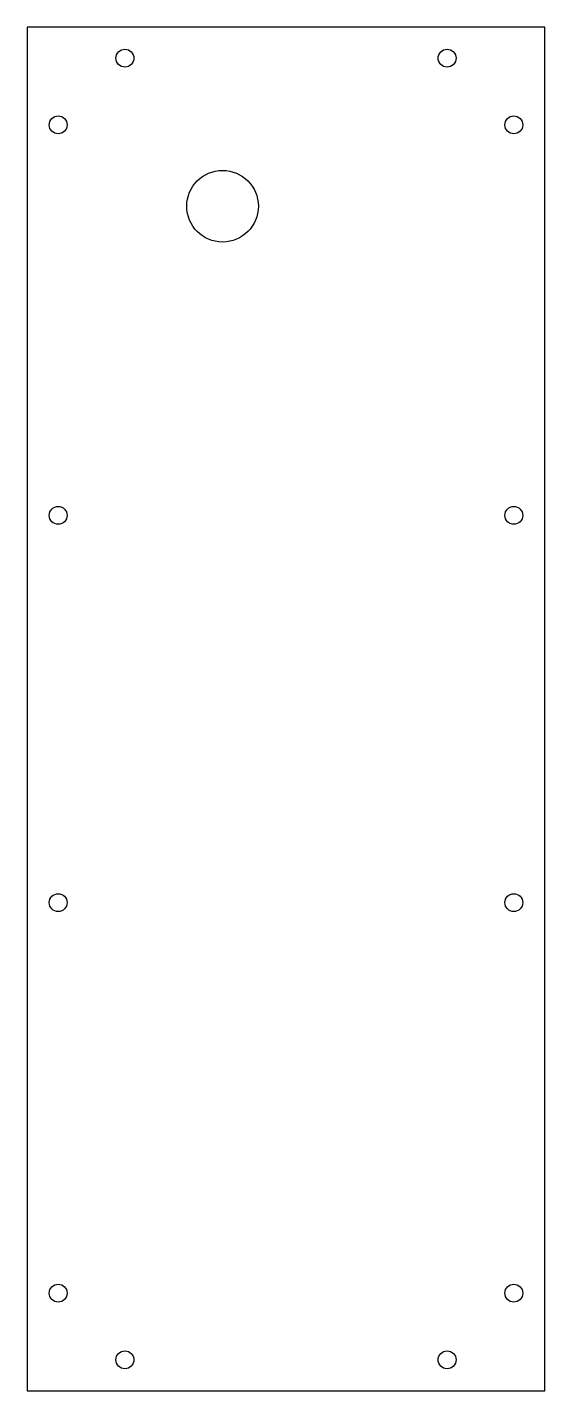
# Model space of a CAD drawing. Header units: millimetres. Extents: x -419 to -260, y -361 to 58.
import ezdxf

# ---------------------------------------------------------------- set-up
doc = ezdxf.new("R2010")
doc.units = ezdxf.units.MM
doc.layers.get('0').update_dxf_attribs({"linetype": 'CONTINUOUS'})

msp = doc.modelspace()

# ---------------------------------------------------------------- linework, layer by layer
msp.add_lwpolyline([(-259.5, -360.5), (-259.5, 58.5), (-418.5, 58.5), (-418.5, -360.5)], close=True)
msp.add_lwpolyline([(-259.5, -360.5), (-259.5, 58.5), (-418.5, 58.5), (-418.5, -360.5)], close=True)
for centre, radius in [((-388.5, 49), 2.75), ((-388.5, 49), 2.75), ((-289.5, 49), 2.75), ((-289.5, 49), 2.75), ((-409, 28.5), 2.75), ((-409, 28.5), 2.75), ((-269, 28.5), 2.75), ((-269, 28.5), 2.75), ((-358.5, 3.5), 11), ((-358.5, 3.5), 11), ((-409, -91.5), 2.75), ((-409, -91.5), 2.75), ((-269, -91.5), 2.75), ((-269, -91.5), 2.75), ((-409, -210.5), 2.75), ((-409, -210.5), 2.75), ((-269, -210.5), 2.75), ((-269, -210.5), 2.75), ((-409, -330.5), 2.75), ((-409, -330.5), 2.75), ((-269, -330.5), 2.75), ((-269, -330.5), 2.75), ((-388.5, -351), 2.75), ((-388.5, -351), 2.75), ((-289.5, -351), 2.75), ((-289.5, -351), 2.75)]:
    msp.add_circle(centre, radius)

doc.saveas('drawing.dxf')
